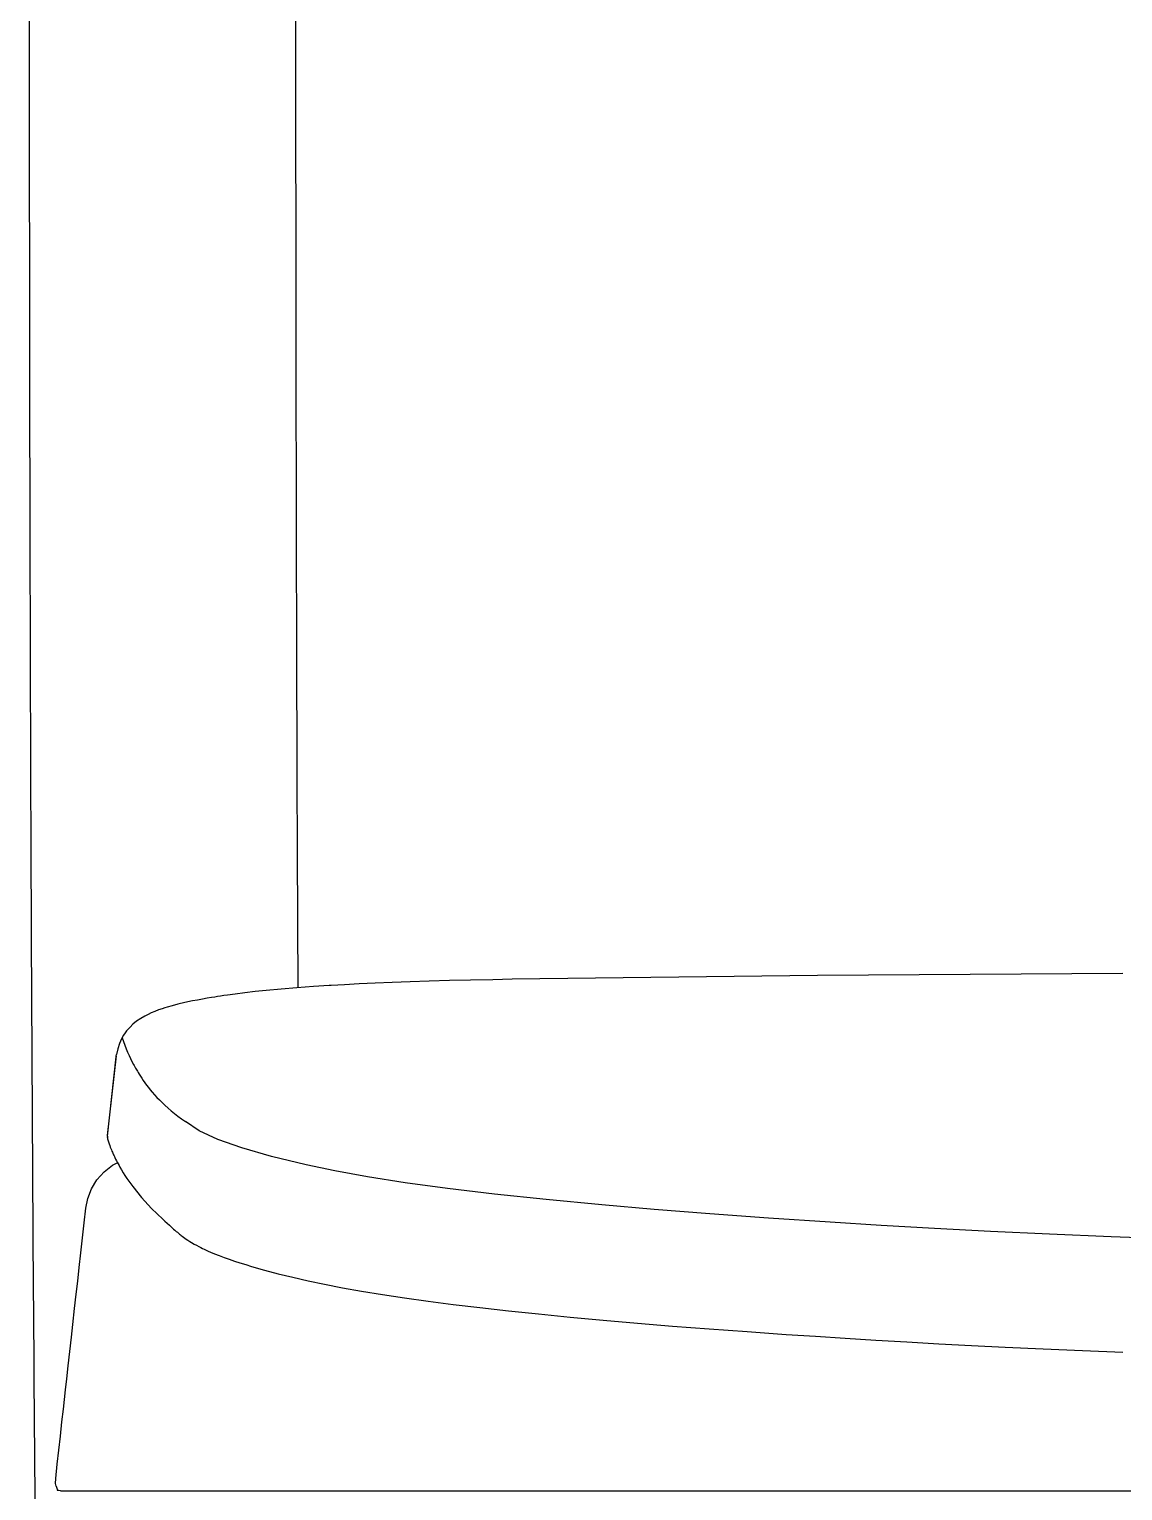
# Model space of a CAD drawing. Extents: x 60782 to 63207, y 58098 to 61529.
# Drawn here: x 62394.7 to 62517.2, y 59421.8 to 59585.4 of the extents above; entities that cross this region are included whole.
import ezdxf

# ---------------------------------------------------------------- set-up
doc = ezdxf.new("R2010")
doc.units = 0
doc.header["$MEASUREMENT"] = 0
doc.layers.get('0').update_dxf_attribs({"linetype": 'CONTINUOUS'})
doc.layers.add('11', color=7, linetype='CONTINUOUS')

msp = doc.modelspace()

# ---------------------------------------------------------------- linework, layer by layer
at = {"color": 0, "ltscale": 50}
for p, q in [((62404.48, 59470.51), (62403.48, 59461.59)), ((62404.48, 59470.51), (62403.48, 59461.59)), ((62398.22, 59421.79), (62409.53, 59421.79)), ((62400.25, 59421.79), (62409.53, 59421.79)), ((62409.53, 59421.79), (62425.56, 59421.79)), ((62409.53, 59421.79), (62425.56, 59421.79)), ((62425.56, 59421.79), (62494.32, 59421.79)), ((62425.56, 59421.79), (62494.32, 59421.79)), ((62494.32, 59421.79), (62696.84, 59421.79))]:
    msp.add_line(p, q, dxfattribs=at)
for points in [[(62517.22, 59479.71), (62483.02, 59479.48), (62448.83, 59479.09)], [(62517.22, 59479.71), (62483.02, 59479.48), (62448.83, 59479.09)], [(62428.34, 59478.37), (62426.57, 59478.25), (62424.71, 59478.12), (62422.95, 59477.97), (62421.28, 59477.81), (62420.04, 59477.68), (62418.87, 59477.54), (62417.81, 59477.41), (62416.94, 59477.29), (62416.52, 59477.23), (62416.15, 59477.18), (62415.84, 59477.13), (62415.53, 59477.08), (62415.15, 59477.02), (62414.68, 59476.94), (62414.15, 59476.85), (62413.57, 59476.74), (62413.03, 59476.64), (62412.15, 59476.45), (62411.38, 59476.27), (62410.73, 59476.1), (62410.2, 59475.95), (62409.92, 59475.86), (62409.61, 59475.76), (62409.23, 59475.63), (62408.8, 59475.47), (62408.4, 59475.3), (62408.04, 59475.13), (62407.68, 59474.95), (62407.23, 59474.68), (62406.76, 59474.36), (62406.35, 59474.02), (62406.03, 59473.72), (62405.64, 59473.28), (62405.49, 59473.08), (62405.29, 59472.79), (62405.07, 59472.39), (62404.84, 59471.88), (62404.64, 59471.27), (62404.52, 59470.65)], [(62428.34, 59478.37), (62426.57, 59478.25), (62424.71, 59478.12), (62422.95, 59477.97), (62421.28, 59477.81), (62420.04, 59477.68), (62418.87, 59477.54), (62417.81, 59477.41), (62416.94, 59477.29), (62416.52, 59477.23), (62416.15, 59477.18), (62415.84, 59477.13), (62415.53, 59477.08), (62415.15, 59477.02), (62414.68, 59476.94), (62414.15, 59476.85), (62413.57, 59476.74), (62413.03, 59476.64), (62412.15, 59476.45), (62411.38, 59476.27), (62410.73, 59476.1), (62410.2, 59475.95), (62409.92, 59475.86), (62409.61, 59475.76), (62409.23, 59475.63), (62408.8, 59475.47), (62408.4, 59475.3), (62408.04, 59475.13), (62407.68, 59474.95), (62407.23, 59474.68), (62406.76, 59474.36), (62406.35, 59474.02), (62406.03, 59473.72), (62405.64, 59473.28), (62405.49, 59473.08), (62405.29, 59472.79), (62405.07, 59472.39), (62404.84, 59471.88), (62404.64, 59471.27), (62404.52, 59470.65)], [(62448.82, 59479.06), (62446.65, 59479.02), (62444.17, 59478.97), (62441.8, 59478.91), (62439.54, 59478.85), (62437.39, 59478.78), (62435.37, 59478.71), (62433.47, 59478.63), (62431.7, 59478.55), (62430.06, 59478.46), (62428.54, 59478.38), (62428.34, 59478.37)], [(62448.82, 59479.06), (62446.65, 59479.02), (62444.17, 59478.97), (62441.8, 59478.91), (62439.54, 59478.85), (62437.39, 59478.78), (62435.37, 59478.71), (62433.47, 59478.63), (62431.7, 59478.55), (62430.06, 59478.46), (62428.54, 59478.38), (62428.34, 59478.37)], [(62448.83, 59479.07), (62448.83, 59479.1)], [(62448.83, 59479.1), (62448.83, 59479.09)], [(62448.83, 59479.07), (62448.83, 59479.1)], [(62448.83, 59479.1), (62448.83, 59479.09)], [(62448.83, 59479.06), (62448.83, 59479.07)], [(62448.83, 59479.06), (62448.83, 59479.07)], [(62405.14, 59472.51), (62405.28, 59472.09), (62405.43, 59471.67), (62405.59, 59471.27), (62405.75, 59470.89), (62405.92, 59470.53), (62406.08, 59470.18), (62406.24, 59469.85), (62406.41, 59469.53), (62406.48, 59469.4), (62406.56, 59469.26), (62406.63, 59469.13), (62406.7, 59469.01), (62406.78, 59468.88), (62406.85, 59468.76), (62406.92, 59468.64), (62407.05, 59468.43), (62407.19, 59468.21), (62407.34, 59467.98), (62407.51, 59467.73), (62407.69, 59467.48), (62407.88, 59467.21), (62408.08, 59466.95), (62408.29, 59466.69), (62408.52, 59466.41), (62408.77, 59466.13), (62409.03, 59465.84), (62409.31, 59465.55), (62409.61, 59465.25), (62409.93, 59464.96), (62410.28, 59464.65), (62410.64, 59464.35), (62411.01, 59464.05), (62411.39, 59463.75), (62411.8, 59463.44), (62412.25, 59463.14)], [(62405.14, 59472.51), (62405.28, 59472.09), (62405.43, 59471.67), (62405.59, 59471.27), (62405.75, 59470.89), (62405.92, 59470.53), (62406.08, 59470.18), (62406.24, 59469.85), (62406.41, 59469.53), (62406.48, 59469.4), (62406.56, 59469.26), (62406.63, 59469.13), (62406.7, 59469.01), (62406.78, 59468.88), (62406.85, 59468.76), (62406.92, 59468.64), (62407.05, 59468.43), (62407.19, 59468.21), (62407.34, 59467.98), (62407.51, 59467.73), (62407.69, 59467.48), (62407.88, 59467.21), (62408.08, 59466.95), (62408.29, 59466.69), (62408.52, 59466.41), (62408.77, 59466.13), (62409.03, 59465.84), (62409.31, 59465.55), (62409.61, 59465.25), (62409.93, 59464.96), (62410.28, 59464.65), (62410.64, 59464.35), (62411.01, 59464.05), (62411.39, 59463.75), (62411.8, 59463.44), (62412.25, 59463.14)], [(62403.49, 59461.51), (62404.48, 59470.37)], [(62403.49, 59461.51), (62404.48, 59470.37)], [(62404.48, 59470.5), (62404.52, 59470.65)], [(62404.48, 59470.5), (62404.52, 59470.65)], [(62404.48, 59470.37), (62404.48, 59470.5)], [(62404.48, 59470.37), (62404.48, 59470.5)], [(62523.1, 59449.98), (62515.92, 59450.24), (62509.02, 59450.53), (62502.42, 59450.83), (62496.14, 59451.16), (62490.16, 59451.51), (62484.43, 59451.86), (62477.53, 59452.32), (62470.96, 59452.8), (62464.74, 59453.29), (62458.88, 59453.8), (62452.62, 59454.4), (62446.86, 59455.01), (62441.6, 59455.64), (62436.85, 59456.28), (62432.63, 59456.94), (62428.96, 59457.6), (62425.76, 59458.28), (62421.88, 59459.23), (62418.56, 59460.18), (62415.85, 59461.14), (62413.75, 59462.11), (62412.25, 59463.14)], [(62523.1, 59449.98), (62515.92, 59450.24), (62509.02, 59450.53), (62502.42, 59450.83), (62496.14, 59451.16), (62490.16, 59451.51), (62484.43, 59451.86), (62477.53, 59452.32), (62470.96, 59452.8), (62464.74, 59453.29), (62458.88, 59453.8), (62452.62, 59454.4), (62446.86, 59455.01), (62441.6, 59455.64), (62436.85, 59456.28), (62432.63, 59456.94), (62428.96, 59457.6), (62425.76, 59458.28), (62421.88, 59459.23), (62418.56, 59460.18), (62415.85, 59461.14), (62413.75, 59462.11), (62412.25, 59463.14)], [(62403.48, 59461.42), (62403.48, 59461.37), (62403.48, 59461.34)], [(62403.48, 59461.42), (62403.48, 59461.37), (62403.48, 59461.34)], [(62403.49, 59461.51), (62403.49, 59461.29), (62403.51, 59461.17)], [(62403.49, 59461.51), (62403.49, 59461.29), (62403.51, 59461.17)], [(62403.51, 59461.17), (62403.53, 59461.11)], [(62403.51, 59461.17), (62403.53, 59461.11)], [(62403.53, 59461.11), (62403.54, 59461.07), (62403.61, 59460.86), (62403.68, 59460.65), (62403.75, 59460.46), (62403.81, 59460.28), (62403.88, 59460.12), (62403.94, 59459.96), (62404, 59459.82), (62404.05, 59459.7), (62404.1, 59459.59), (62404.14, 59459.49), (62404.19, 59459.39), (62404.23, 59459.3), (62404.27, 59459.21), (62404.31, 59459.12), (62404.41, 59458.93), (62404.5, 59458.75), (62404.59, 59458.57), (62404.68, 59458.39), (62404.79, 59458.21), (62404.89, 59458.01), (62405.07, 59457.71), (62405.26, 59457.41), (62405.46, 59457.09), (62405.67, 59456.77), (62405.88, 59456.46), (62406.1, 59456.16), (62406.32, 59455.86), (62407.32, 59454.63), (62408.44, 59453.4), (62409.7, 59452.19), (62409.93, 59451.97), (62410.18, 59451.75), (62410.43, 59451.52), (62410.59, 59451.38), (62410.75, 59451.24), (62410.91, 59451.1), (62411.06, 59450.97), (62411.2, 59450.84), (62411.34, 59450.73), (62411.46, 59450.62), (62411.58, 59450.52), (62411.67, 59450.45), (62411.77, 59450.38), (62411.88, 59450.29), (62412, 59450.19), (62412.15, 59450.09), (62412.31, 59449.97), (62412.5, 59449.85), (62412.71, 59449.71), (62412.92, 59449.58), (62413.19, 59449.42), (62413.46, 59449.28), (62413.72, 59449.14), (62413.94, 59449.03), (62414.14, 59448.93), (62414.34, 59448.83), (62414.56, 59448.73), (62414.79, 59448.63), (62415.04, 59448.52), (62415.5, 59448.33), (62416.02, 59448.12), (62416.56, 59447.92), (62417.13, 59447.71), (62417.72, 59447.51), (62418.33, 59447.31), (62418.98, 59447.11), (62419.64, 59446.91), (62421.09, 59446.5), (62422.63, 59446.1), (62424.26, 59445.7), (62425.98, 59445.31), (62427.82, 59444.91), (62429.81, 59444.52), (62431.96, 59444.14), (62434.3, 59443.76), (62436.77, 59443.39), (62439.41, 59443.02), (62442.23, 59442.66), (62445.2, 59442.3), (62448.4, 59441.94), (62451.77, 59441.59), (62455.31, 59441.24), (62459, 59440.9), (62462.86, 59440.56), (62466.8, 59440.24), (62470.89, 59439.92), (62475.13, 59439.61), (62479.51, 59439.3), (62482.79, 59439.09), (62486.14, 59438.87), (62489.55, 59438.67), (62493.03, 59438.46), (62496.6, 59438.26), (62500.26, 59438.07), (62504.04, 59437.88), (62508.31, 59437.68), (62512.71, 59437.5), (62517.23, 59437.32)], [(62403.53, 59461.11), (62403.54, 59461.07), (62403.61, 59460.86), (62403.68, 59460.65), (62403.75, 59460.46), (62403.81, 59460.28), (62403.88, 59460.12), (62403.94, 59459.96), (62404, 59459.82), (62404.05, 59459.7), (62404.1, 59459.59), (62404.14, 59459.49), (62404.19, 59459.39), (62404.23, 59459.3), (62404.27, 59459.21), (62404.31, 59459.12), (62404.41, 59458.93), (62404.5, 59458.75), (62404.59, 59458.57), (62404.68, 59458.39), (62404.79, 59458.21), (62404.89, 59458.01), (62405.07, 59457.71), (62405.26, 59457.41), (62405.46, 59457.09), (62405.67, 59456.77), (62405.88, 59456.46), (62406.1, 59456.16), (62406.32, 59455.86), (62407.32, 59454.63), (62408.44, 59453.4), (62409.7, 59452.19), (62409.93, 59451.97), (62410.18, 59451.75), (62410.43, 59451.52), (62410.59, 59451.38), (62410.75, 59451.24), (62410.91, 59451.1), (62411.06, 59450.97), (62411.2, 59450.84), (62411.34, 59450.73), (62411.46, 59450.62), (62411.58, 59450.52), (62411.67, 59450.45), (62411.77, 59450.38), (62411.88, 59450.29), (62412, 59450.19), (62412.15, 59450.09), (62412.31, 59449.97), (62412.5, 59449.85), (62412.71, 59449.71), (62412.92, 59449.58), (62413.19, 59449.42), (62413.46, 59449.28), (62413.72, 59449.14), (62413.94, 59449.03), (62414.14, 59448.93), (62414.34, 59448.83), (62414.56, 59448.73), (62414.79, 59448.63), (62415.04, 59448.52), (62415.5, 59448.33), (62416.02, 59448.12), (62416.56, 59447.92), (62417.13, 59447.71), (62417.72, 59447.51), (62418.33, 59447.31), (62418.98, 59447.11), (62419.64, 59446.91), (62421.09, 59446.5), (62422.63, 59446.1), (62424.26, 59445.7), (62425.98, 59445.31), (62427.82, 59444.91), (62429.81, 59444.52), (62431.96, 59444.14), (62434.3, 59443.76), (62436.77, 59443.39), (62439.41, 59443.02), (62442.23, 59442.66), (62445.2, 59442.3), (62448.4, 59441.94), (62451.77, 59441.59), (62455.31, 59441.24), (62459, 59440.9), (62462.86, 59440.56), (62466.8, 59440.24), (62470.89, 59439.92), (62475.13, 59439.61), (62479.51, 59439.3), (62482.79, 59439.09), (62486.14, 59438.87), (62489.55, 59438.67), (62493.03, 59438.46), (62496.6, 59438.26), (62500.26, 59438.07), (62504.04, 59437.88), (62508.31, 59437.68), (62512.71, 59437.5), (62517.23, 59437.32)], [(62401.07, 59453.44), (62401.28, 59454.52), (62401.69, 59455.6), (62402.31, 59456.62), (62403.12, 59457.52), (62404.07, 59458.24), (62404.64, 59458.56)], [(62397.7, 59423.16), (62397.87, 59424.76), (62398.05, 59426.34), (62398.23, 59427.92), (62398.4, 59429.5), (62398.56, 59430.93), (62398.68, 59432.03), (62398.8, 59433.1), (62398.94, 59434.34), (62399.1, 59435.77), (62399.28, 59437.37), (62399.46, 59439), (62399.62, 59440.42), (62399.82, 59442.19), (62400, 59443.81), (62400.16, 59445.27), (62400.33, 59446.79), (62400.52, 59448.45), (62400.7, 59450.12), (62400.89, 59451.78), (62401.07, 59453.44)], [(62397.75, 59422.31), (62397.69, 59422.61), (62397.7, 59423.16)], [(62397.75, 59422.31), (62397.81, 59422.09)], [(62397.81, 59422.09), (62397.91, 59421.84)], [(62397.81, 59422.09), (62397.91, 59421.84)], [(62398.04, 59421.81), (62397.91, 59421.84)], [(62398.22, 59421.79), (62398.04, 59421.81)]]:
    msp.add_lwpolyline(points, dxfattribs=at)
at = {"layer": '11', "color": 7}
for points, knots in [([(62395.51, 59409.07), (62395.07, 59455.89), (62394.87, 59502.72), (62394.73, 59596.38), (62394.8, 59643.2), (62395, 59690.03)], [0, 0, 0, 0, 0.5, 0.5, 1, 1, 1, 1]), ([(62424.8, 59690), (62424.59, 59643.17), (62424.53, 59596.33), (62424.64, 59518.3), (62424.75, 59487.11), (62424.83, 59478.13)], [0, 0, 0, 0, 0.5, 0.5, 0.8330527, 0.8330527, 0.8330527, 0.8330527])]:
    msp.add_open_spline(points, degree=3, knots=knots, dxfattribs=at)

doc.saveas('drawing.dxf')
